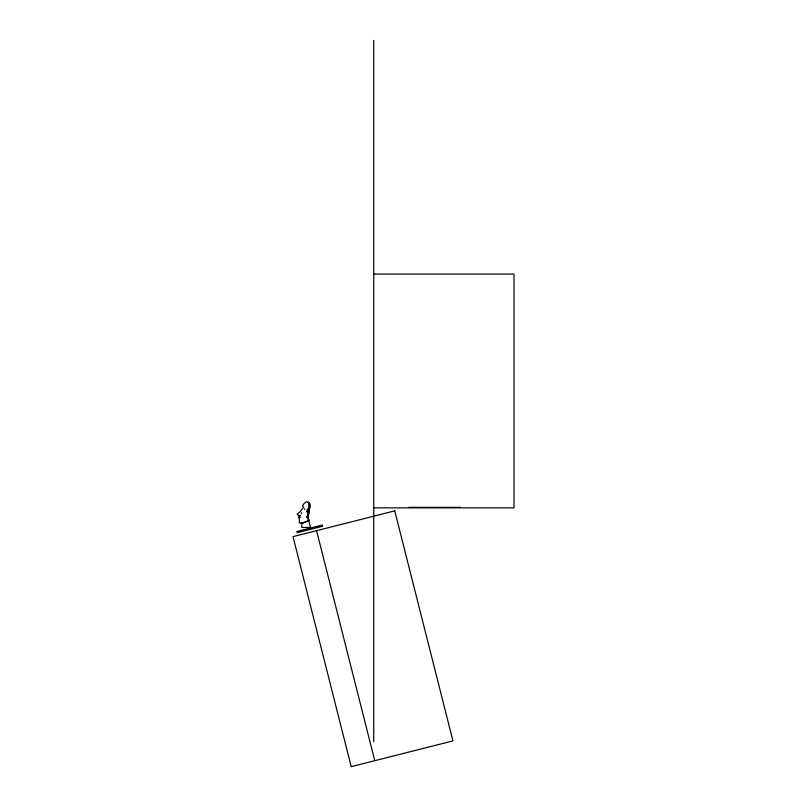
<?xml version="1.0" encoding="UTF-8"?>
<svg xmlns="http://www.w3.org/2000/svg" width="807" height="807" viewBox="0 0 807 807"><rect width="100%" height="100%" fill="white"/><g stroke="black" fill="none" stroke-linecap="round" stroke-linejoin="round"><path stroke-width="1.21" d="M308.244 514.291L308.012 516.682A7.808 7.767 -90 0 0 308.415 519.98M308.728 509.721L308.829 502.963L308.203 502.378M308.466 514.291L308.244 516.682A7.909 7.899 -90 0 0 308.748 520.263L307.81 520.828M308.688 511.9C311.805 504.799 308.173 497.031 302.564 505.565L303.654 507.109L300.466 511.315A13.356 13.336 -90 0 1 299.73 511.991L297.642 513.736A3.722 3.712 -90 0 0 297.127 514.341L299.104 515.592L300.224 515.411M308.728 509.742C311.099 511.991 305.409 519.769 307.497 516.651L308.445 509.51L307.275 509.953M307.679 516.944L308.486 509.721M304.501 509.358L304.642 508.723M300.739 517.166L298.479 516.621L299.165 518.588A10.38 10.36 -90 0 1 299.286 522.633L300.567 523.41L302.201 523.229M301.203 513.645L301.546 512.677M307.638 517.095L307.074 517.469M306.912 516.662L306.912 517.479M299.881 515.391L299.468 515.865A1.866 1.866 0 0 1 298.792 516.47L299.286 516.863M300.698 523.4L306.569 521.524M306.408 521.635L308.97 520.273A7.808 7.606 -90 0 1 308.466 516.682C306.146 514.624 313.419 502.136 307.649 502.378M305.833 521.917L303.281 523.007M296.694 531.52L322.477 525.004M297.006 532.731L322.79 526.204M307.931 509.066L306.973 512.142L307.487 509.298L308.728 509.58M301.566 523.319L300.577 523.4M373.722 274.077L513.988 274.077L513.988 507.855L373.722 507.855M408.957 507.351L460.363 507.351M308.113 509.056L308.678 509.429M301.475 523.329L301.626 523.642A3.218 3.208 -90 0 1 301.828 524.903L301.727 527.425L310.463 527.425L308.708 520.283M316.566 530.673L374.761 760.688M373.722 40.35L373.722 741.694M394.744 510.892L293.012 536.635L351.206 766.65L452.949 740.907L394.744 510.892"/></g></svg>
